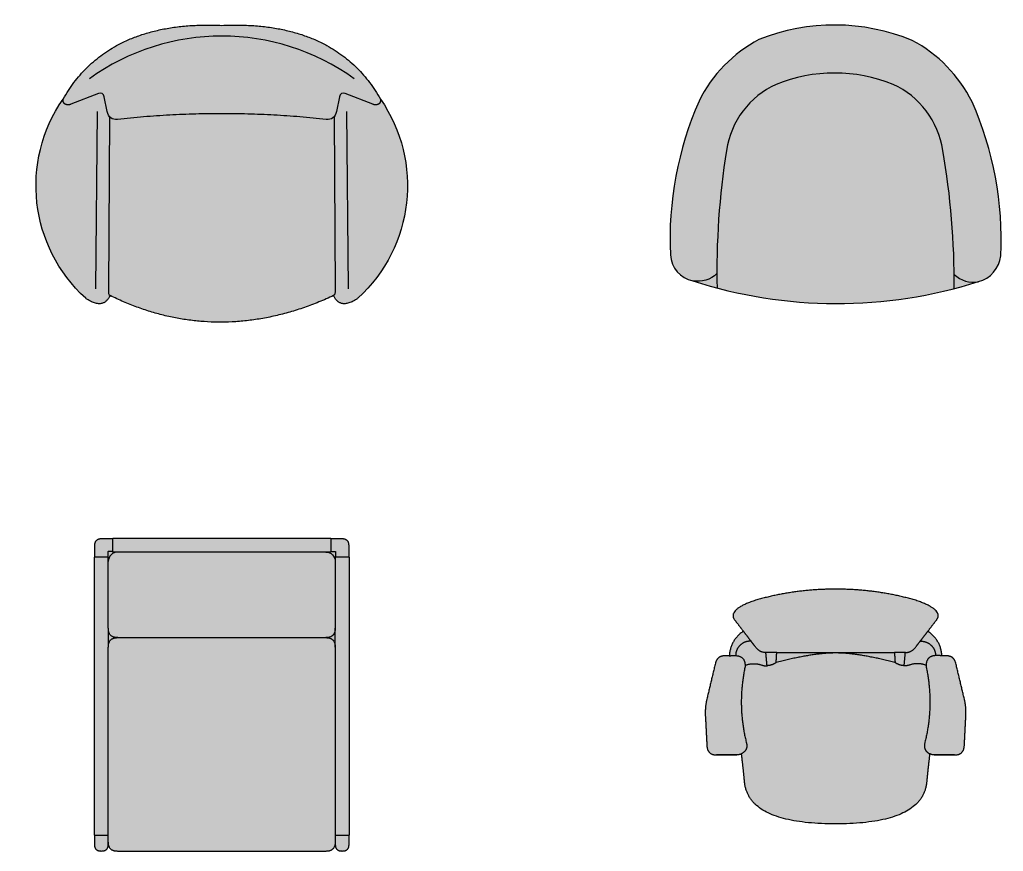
# Model space of a CAD drawing. Header units: metres. Extents: x -17 to 580, y -130 to 19.
# Drawn here: x 305.872 to 308.498, y -20.437 to -18.216 of the extents above; entities that cross this region are included whole.
import ezdxf

# ---------------------------------------------------------------- set-up
doc = ezdxf.new("R2010")
doc.units = ezdxf.units.M
doc.linetypes.add('Style Black Lines_2', pattern=[0])
doc.linetypes.add('Style Border  Fill', pattern=[0])
for name, color, linetype, true_color in [('Imported blocks', 7, 'Continuous', 0x7a8bf7), ('Mood Board', 7, 'Continuous', 0x7a8bf7), ('Walls', 7, 'Continuous', 0xc7c7c7)]:
    doc.layers.add(name, color=color, linetype=linetype, true_color=true_color)

# ---------------------------------------------------------------- blocks, each defined once
blk = doc.blocks.new('Brabo_1')
at = {"layer": 'Imported blocks', "transparency": 33554483}
h = blk.add_hatch(color=256, dxfattribs=at)
edge = h.paths.add_edge_path(flags=0)
edge.add_spline(control_points=[(0.6879755999999979, 0.07), (0.5490661999999938, 0.07), (0.1323379999999816, 0.07)], knot_values=[0, 0, 0, 1, 1, 1], degree=2, periodic=0)
edge.add_spline(control_points=[(0.1323379999999816, 0.07), (0.107337999999989, 0.07000000000001473), (0.1073379999999816, 0.095)], knot_values=[0, 0, 0, 1, 1, 1], degree=2, periodic=0)
edge.add_spline(control_points=[(0.1073379999999816, 0.095), (0.1073379999999816, 0.1039312500000087), (0.1073379999999816, 0.1128625000000029)], knot_values=[0, 0, 0, 1, 1, 1], degree=2, periodic=0)
edge.add_spline(control_points=[(0.1073379999999816, 0.1128625000000029), (0.106734749999996, 0.1128625000000029), (0.1061315000000104, 0.1128625000000029)], knot_values=[0, 0, 0, 1, 1, 1], degree=2, periodic=0)
edge.add_spline(control_points=[(0.1061315000000104, 0.1128625000000029), (0.1061315000000104, 0.1001625000000058), (0.1061315000000104, 0.08746250000000873)], knot_values=[0, 0, 0, 1, 1, 1], degree=2, periodic=0)
edge.add_spline(control_points=[(0.1061315000000104, 0.08746250000000873), (0.1061314999999726, 0.07000000000000667), (0.08866899999998713, 0.07)], knot_values=[0, 0, 0, 1, 1, 1], degree=2, periodic=0)
edge.add_spline(control_points=[(0.08866899999998713, 0.07), (0.07120649999998531, 0.07000000000000667), (0.07120649999999296, 0.08746250000000873)], knot_values=[0, 0, 0, 1, 1, 1], degree=2, periodic=0)
edge.add_spline(control_points=[(0.07120649999999296, 0.08746250000000873), (0.07120649999999296, 0.1001625000000058), (0.07120649999999296, 0.1128625000000029)], knot_values=[0, 0, 0, 1, 1, 1], degree=2, periodic=0)
edge.add_spline(control_points=[(0.07120649999999296, 0.1128625000000029), (0.07110324999997829, 0.1128625000000029), (0.07099999999999272, 0.1128625000000029)], knot_values=[0, 0, 0, 1, 1, 1], degree=2, periodic=0)
edge.add_spline(control_points=[(0.07099999999999272, 0.1128625000000029), (0.06999999999995418, 0.1128625000000018), (0.06999999999999272, 0.1138625000000029)], knot_values=[0, 0, 0, 1, 1, 1], degree=2, periodic=0)
edge.add_spline(control_points=[(0.06999999999999272, 0.1138625000000029), (0.06999999999999272, 0.4843375000000015), (0.06999999999999272, 0.8548125)], knot_values=[0, 0, 0, 1, 1, 1], degree=2, periodic=0)
edge.add_spline(control_points=[(0.06999999999999272, 0.8548125), (0.06999999999999446, 0.8558125000000028), (0.07099999999999272, 0.8558125)], knot_values=[0, 0, 0, 1, 1, 1], degree=2, periodic=0)
edge.add_spline(control_points=[(0.07099999999999272, 0.8558125), (0.07110324999997829, 0.8558125), (0.07120649999999296, 0.8558125)], knot_values=[0, 0, 0, 1, 1, 1], degree=2, periodic=0)
edge.add_spline(control_points=[(0.07120649999999296, 0.8558125), (0.07120649999999296, 0.8710842499999999), (0.07120649999999296, 0.8863559999999998)], knot_values=[0, 0, 0, 1, 1, 1], degree=2, periodic=0)
edge.add_spline(control_points=[(0.07120649999999296, 0.8863559999999998), (0.07120649999998531, 0.905405999999999), (0.09025650000001043, 0.9054060000000028)], knot_values=[0, 0, 0, 1, 1, 1], degree=2, periodic=0)
edge.add_spline(control_points=[(0.09025650000001043, 0.9054060000000028), (0.104601149999995, 0.9054060000000028), (0.1189457999999795, 0.9054060000000028)], knot_values=[0, 0, 0, 1, 1, 1], degree=2, periodic=0)
edge.add_spline(control_points=[(0.1189457999999795, 0.9054060000000028), (0.1189457999999795, 0.9055092500000028), (0.1189457999999795, 0.9056125000000028)], knot_values=[0, 0, 0, 1, 1, 1], degree=2, periodic=0)
edge.add_spline(control_points=[(0.1189457999999795, 0.9056125000000028), (0.1189457999999799, 0.9066125000000054), (0.1199457999999795, 0.9066125000000028)], knot_values=[0, 0, 0, 1, 1, 1], degree=2, periodic=0)
edge.add_spline(control_points=[(0.1199457999999795, 0.9066125000000028), (0.2650512999999846, 0.9066125000000028), (0.4101567999999897, 0.9066125000000028)], knot_values=[0, 0, 0, 1, 1, 1], degree=2, periodic=0)
edge.add_spline(control_points=[(0.4101567999999897, 0.9066125000000028), (0.5552622999999949, 0.9066125000000028), (0.7003678, 0.9066125000000028)], knot_values=[0, 0, 0, 1, 1, 1], degree=2, periodic=0)
edge.add_spline(control_points=[(0.7003678, 0.9066125000000028), (0.70136780000001, 0.906612500000009), (0.7013678, 0.9056125000000028)], knot_values=[0, 0, 0, 1, 1, 1], degree=2, periodic=0)
edge.add_spline(control_points=[(0.7013678, 0.9056125000000028), (0.7013678, 0.9055092500000028), (0.7013678, 0.9054060000000028)], knot_values=[0, 0, 0, 1, 1, 1], degree=2, periodic=0)
edge.add_spline(control_points=[(0.7013678, 0.9054060000000028), (0.7157124499999845, 0.9054060000000028), (0.730057099999969, 0.9054060000000028)], knot_values=[0, 0, 0, 1, 1, 1], degree=2, periodic=0)
edge.add_spline(control_points=[(0.730057099999969, 0.9054060000000028), (0.7491070999999642, 0.905405999999999), (0.7491070999999865, 0.8863559999999998)], knot_values=[0, 0, 0, 1, 1, 1], degree=2, periodic=0)
edge.add_spline(control_points=[(0.7491070999999865, 0.8863559999999998), (0.7491070999999865, 0.8710842499999999), (0.7491070999999865, 0.8558125)], knot_values=[0, 0, 0, 1, 1, 1], degree=2, periodic=0)
edge.add_spline(control_points=[(0.7491070999999865, 0.8558125), (0.7492103500000012, 0.8558125), (0.7493135999999868, 0.8558125)], knot_values=[0, 0, 0, 1, 1, 1], degree=2, periodic=0)
edge.add_spline(control_points=[(0.7493135999999868, 0.8558125), (0.7503136000000094, 0.8558125000000018), (0.7503135999999868, 0.8548125)], knot_values=[0, 0, 0, 1, 1, 1], degree=2, periodic=0)
edge.add_spline(control_points=[(0.7503135999999868, 0.8548125), (0.7503135999999868, 0.4843375000000015), (0.7503135999999868, 0.1138625000000029)], knot_values=[0, 0, 0, 1, 1, 1], degree=2, periodic=0)
edge.add_spline(control_points=[(0.7503135999999868, 0.1138625000000029), (0.7503135999999659, 0.1128624999999914), (0.7493135999999868, 0.1128625000000029)], knot_values=[0, 0, 0, 1, 1, 1], degree=2, periodic=0)
edge.add_spline(control_points=[(0.7493135999999868, 0.1128625000000029), (0.7492103500000012, 0.1128625000000029), (0.7491070999999865, 0.1128625000000029)], knot_values=[0, 0, 0, 1, 1, 1], degree=2, periodic=0)
edge.add_spline(control_points=[(0.7491070999999865, 0.1128625000000029), (0.7491070999999865, 0.1001625000000058), (0.7491070999999865, 0.08746250000000873)], knot_values=[0, 0, 0, 1, 1, 1], degree=2, periodic=0)
edge.add_spline(control_points=[(0.7491070999999865, 0.08746250000000873), (0.7491070999999642, 0.07000000000000667), (0.7316445999999923, 0.07)], knot_values=[0, 0, 0, 1, 1, 1], degree=2, periodic=0)
edge.add_spline(control_points=[(0.7316445999999923, 0.07), (0.7141820999999768, 0.07000000000000667), (0.7141820999999691, 0.08746250000000873)], knot_values=[0, 0, 0, 1, 1, 1], degree=2, periodic=0)
edge.add_spline(control_points=[(0.7141820999999691, 0.08746250000000873), (0.7141820999999691, 0.1001625000000058), (0.7141820999999691, 0.1128625000000029)], knot_values=[0, 0, 0, 1, 1, 1], degree=2, periodic=0)
edge.add_spline(control_points=[(0.7141820999999691, 0.1128625000000029), (0.7135788499999836, 0.1128625000000029), (0.7129755999999979, 0.1128625000000029)], knot_values=[0, 0, 0, 1, 1, 1], degree=2, periodic=0)
edge.add_spline(control_points=[(0.7129755999999979, 0.1128625000000029), (0.7129755999999979, 0.1039312500000087), (0.7129755999999979, 0.095)], knot_values=[0, 0, 0, 1, 1, 1], degree=2, periodic=0)
edge.add_spline(control_points=[(0.7129755999999979, 0.095), (0.7129756000000276, 0.07000000000000028), (0.6879755999999979, 0.07)], knot_values=[0, 0, 0, 1, 1, 1], degree=2, periodic=0)
at = {"layer": 'Imported blocks', "linetype": 'Style Black Lines_2'}
for points in [[(0.7129755999999979, 0.6156745000000082), (0.7129755999999979, 0.6656745000000083)], [(0.1073379999999816, 0.1128625000000029), (0.1073379999999816, 0.6156745000000082)]]:
    blk.add_lwpolyline(points, dxfattribs=at)
at = {"layer": 'Imported blocks'}
for points, degree in [([(0.07120649999999296, 0.8863559999999998), (0.07120649999998531, 0.905405999999999), (0.09025650000001043, 0.9054060000000028)], 2), ([(0.09025650000001043, 0.9054060000000028), (0.104601149999995, 0.9054060000000028), (0.1189457999999795, 0.9054060000000028)], 2), ([(0.1189457999999795, 0.9056125000000028), (0.1189457999999799, 0.9066125000000054), (0.1199457999999795, 0.9066125000000028)], 2), ([(0.1189457999999795, 0.9054060000000028), (0.1189457999999795, 0.9055092500000028), (0.1189457999999795, 0.9056125000000028)], 2), ([(0.1189457999999795, 0.8702744999999995), (0.1189457999999795, 0.8878402500000011), (0.1189457999999795, 0.9054060000000028)], 2), ([(0.1199457999999795, 0.9066125000000028), (0.2650512999999846, 0.9066125000000028), (0.4101567999999897, 0.9066125000000028)], 2), ([(0.4101567999999897, 0.9066125000000028), (0.5552622999999949, 0.9066125000000028), (0.7003678, 0.9066125000000028)], 2), ([(0.7003678, 0.9066125000000028), (0.70136780000001, 0.906612500000009), (0.7013678, 0.9056125000000028)], 2), ([(0.7013678, 0.9056125000000028), (0.7013678, 0.9055092500000028), (0.7013678, 0.9054060000000028)], 2), ([(0.7013678, 0.9054060000000028), (0.7013678, 0.887340250000001), (0.7013678, 0.8692744999999995)], 2), ([(0.7013678, 0.9054060000000028), (0.7157124499999845, 0.9054060000000028), (0.730057099999969, 0.9054060000000028)], 2), ([(0.730057099999969, 0.9054060000000028), (0.7491070999999642, 0.905405999999999), (0.7491070999999865, 0.8863559999999998)], 2), ([(0.07120649999999296, 0.8558125), (0.07120649999999296, 0.8710842499999999), (0.07120649999999296, 0.8863559999999998)], 2), ([(0.1071315000000104, 0.8704809999999997), (0.1061315000000104, 0.8704809999999998), (0.1061315000000104, 0.8694809999999997)], 2), ([(0.1061315000000104, 0.8694809999999997), (0.1061315000000104, 0.8626467499999999), (0.1061315000000104, 0.8558125)], 2), ([(0.1189457999999795, 0.8704809999999997), (0.113038649999995, 0.8704809999999997), (0.1071315000000104, 0.8704809999999997)], 2), ([(0.1323379999999816, 0.8692744999999995), (0.1256392701892035, 0.8692744999999995), (0.1193970477448554, 0.8666888868042009), (0.1146603304703177, 0.8619521695296631)], 3), ([(0.1199457999999795, 0.8692744999999995), (0.1189457999999915, 0.8692745000000184), (0.1189457999999795, 0.8702744999999995)], 2), ([(0.7013678, 0.8692744999999995), (0.4106567999999897, 0.8692744999999995), (0.1199457999999795, 0.8692744999999995)], 2), ([(0.6879755999999979, 0.8692744999999995), (0.7024093567297386, 0.8692744999999995), (0.7129755999999978, 0.8587082567297403), (0.7129755999999979, 0.8442744999999996)], 3), ([(0.7013678, 0.8704809999999997), (0.7072749499999845, 0.8704809999999997), (0.7131820999999691, 0.8704809999999997)], 2), ([(0.7131820999999691, 0.8704809999999997), (0.7141820999999691, 0.8704809999999998), (0.7141820999999691, 0.8694809999999997)], 2), ([(0.7141820999999691, 0.8694809999999997), (0.7141820999999691, 0.8626467499999999), (0.7141820999999691, 0.8558125)], 2), ([(0.7491070999999865, 0.8863559999999998), (0.7491070999999865, 0.8710842499999999), (0.7491070999999865, 0.8558125)], 2), ([(0.06999999999999272, 0.8548125), (0.06999999999999446, 0.8558125000000028), (0.07099999999999272, 0.8558125)], 2), ([(0.06999999999999272, 0.1138625000000029), (0.06999999999999272, 0.4843375000000015), (0.06999999999999272, 0.8548125)], 2), ([(0.07099999999999272, 0.8558125), (0.07110324999997829, 0.8558125), (0.07120649999999296, 0.8558125)], 2), ([(0.1063379999999825, 0.8558125), (0.0887722499999877, 0.8558125), (0.07120649999999296, 0.8558125)], 2), ([(0.1073379999999816, 0.8548125), (0.1073379999999816, 0.8558124999999983), (0.1063379999999825, 0.8558125)], 2), ([(0.1146603304703177, 0.8619521695296631), (0.1099236131957801, 0.8572154522551254), (0.1073379999999815, 0.8509732298107774), (0.1073379999999815, 0.8442744999999993)], 3), ([(0.1073379999999816, 0.6656745000000083), (0.1073379999999816, 0.7602435000000042), (0.1073379999999816, 0.8548125)], 2), ([(0.7491070999999865, 0.8558125), (0.7310413499999923, 0.8558125), (0.7129755999999979, 0.8558125)], 2), ([(0.7129755999999979, 0.8558125), (0.7129755999999979, 0.7607435000000038), (0.7129755999999979, 0.6656745000000076)], 2), ([(0.7491070999999865, 0.8558125), (0.7492103500000012, 0.8558125), (0.7493135999999868, 0.8558125)], 2), ([(0.7493135999999868, 0.8558125), (0.7503136000000094, 0.8558125000000018), (0.7503135999999868, 0.8548125)], 2), ([(0.7503135999999868, 0.8548125), (0.7503135999999868, 0.4843375000000015), (0.7503135999999868, 0.1138625000000029)], 2), ([(0.1073379999999816, 0.6656745000000083), (0.1073379999999816, 0.6406745000000084), (0.1073379999999816, 0.6156745000000085)], 2), ([(0.1323379999999825, 0.6406745000000083), (0.1073379999999815, 0.6406745000000065), (0.1073379999999816, 0.6656745000000083)], 2), ([(0.7129755999999979, 0.6656745000000076), (0.7129755999999967, 0.6406745000000064), (0.6879755999999961, 0.6406745000000083)], 2), ([(0.1073379999999816, 0.6156745000000085), (0.1073379999999819, 0.6406745000000083), (0.1323379999999825, 0.6406745000000083)], 2), ([(0.1323379999999816, 0.6406745000000083), (0.4101567999999897, 0.6406745000000083), (0.6879755999999979, 0.6406745000000083)], 2), ([(0.6879755999999979, 0.6406745000000083), (0.7129755999999814, 0.6406745000000035), (0.7129755999999979, 0.6156745000000082)], 2), ([(0.7129755999999979, 0.6156745000000082), (0.7129755999999979, 0.3642685000000056), (0.7129755999999979, 0.1128625000000029)], 2), ([(0.07099999999999272, 0.1128625000000029), (0.06999999999995418, 0.1128625000000018), (0.06999999999999272, 0.1138625000000029)], 2), ([(0.07120649999999296, 0.1128625000000029), (0.07110324999997829, 0.1128625000000029), (0.07099999999999272, 0.1128625000000029)], 2), ([(0.07120649999999296, 0.08746250000000873), (0.07120649999999296, 0.1001625000000058), (0.07120649999999296, 0.1128625000000029)], 2), ([(0.07120649999999296, 0.1128625000000029), (0.08866900000000169, 0.1128625000000029), (0.1061315000000104, 0.1128625000000029)], 2), ([(0.1073379999999816, 0.1128625000000029), (0.106734749999996, 0.1128625000000029), (0.1061315000000104, 0.1128625000000029)], 2), ([(0.1061315000000104, 0.1128625000000029), (0.1061315000000104, 0.1001625000000058), (0.1061315000000104, 0.08746250000000873)], 2), ([(0.1073379999999816, 0.095), (0.1073379999999816, 0.1039312500000087), (0.1073379999999816, 0.1128625000000029)], 2), ([(0.7141820999999691, 0.1128625000000029), (0.7135788499999836, 0.1128625000000029), (0.7129755999999979, 0.1128625000000029)], 2), ([(0.7129755999999979, 0.1128625000000029), (0.7129755999999979, 0.1039312500000087), (0.7129755999999979, 0.095)], 2), ([(0.7141820999999691, 0.1128625000000029), (0.7316445999999778, 0.1128625000000029), (0.7491070999999865, 0.1128625000000029)], 2), ([(0.7141820999999691, 0.08746250000000873), (0.7141820999999691, 0.1001625000000058), (0.7141820999999691, 0.1128625000000029)], 2), ([(0.7493135999999868, 0.1128625000000029), (0.7492103500000012, 0.1128625000000029), (0.7491070999999865, 0.1128625000000029)], 2), ([(0.7491070999999865, 0.1128625000000029), (0.7491070999999865, 0.1001625000000058), (0.7491070999999865, 0.08746250000000873)], 2), ([(0.7503135999999868, 0.1138625000000029), (0.7503135999999659, 0.1128624999999914), (0.7493135999999868, 0.1128625000000029)], 2), ([(0.08866899999998713, 0.07), (0.07120649999998531, 0.07000000000000667), (0.07120649999999296, 0.08746250000000873)], 2), ([(0.1061315000000104, 0.08746250000000873), (0.1061314999999726, 0.07000000000000667), (0.08866899999998713, 0.07)], 2), ([(0.1323379999999816, 0.07), (0.107337999999989, 0.07000000000001473), (0.1073379999999816, 0.095)], 2), ([(0.7129755999999979, 0.095), (0.7129756000000276, 0.07000000000000028), (0.6879755999999979, 0.07)], 2), ([(0.7316445999999923, 0.07), (0.7141820999999768, 0.07000000000000667), (0.7141820999999691, 0.08746250000000873)], 2), ([(0.7491070999999865, 0.08746250000000873), (0.7491070999999642, 0.07000000000000667), (0.7316445999999923, 0.07)], 2), ([(0.6879755999999979, 0.07), (0.5490661999999938, 0.07), (0.1323379999999816, 0.07)], 2)]:
    blk.add_open_spline(points, degree=degree, dxfattribs=at)
blk = doc.blocks.new('Armchair round')
at = {"layer": 'Imported blocks', "transparency": 33554483}
h = blk.add_hatch(color=256, dxfattribs=at)
edge = h.paths.add_edge_path(flags=0)
edge.add_spline(control_points=[(0.1499737735708323, 0.06325130641336955), (0.1313258694732813, 0.02376066529356013), (0.08500462045218246, 0.05621246705878366)], knot_values=[0, 0, 0, 1, 1, 1], degree=2, periodic=0)
edge.add_arc((0.3589069686616614, 0.3566144129371362), 0.4065265371930439, 145.2537829922015, 227.641872873092, ccw=False)
edge.add_spline(control_points=[(0.02487038552326958, 0.5883111685626641), (0.1450289749124008, 0.7987602093298279), (0.4483713236997011, 0.7850737043014806)], knot_values=[0, 0, 0, 1, 1, 1], degree=2, periodic=0)
edge.add_spline(control_points=[(0.4483713236997011, 0.7850737043014806), (0.7517136724870013, 0.7987602093298279), (0.8718722618761325, 0.5883111685626636)], knot_values=[0, 0, 0, 1, 1, 1], degree=2, periodic=0)
edge.add_arc((0.5367984801910847, 0.3567313551252242), 0.4073127166741033, -47.53426354331259, 34.649545395741484, ccw=False)
edge.add_spline(control_points=[(0.8117953294672119, 0.05626441509247894), (0.765416762482133, 0.02376034157861341), (0.7467688738288529, 0.06325130641342412)], knot_values=[0, 0, 0, 1, 1, 1], degree=2, periodic=0)
edge.add_spline(control_points=[(0.7467688738288529, 0.06325130641342412), (0.4405073554704849, -0.07871336999504394), (0.1499737735708323, 0.06325130641336955)], knot_values=[0, 0, 0, 1, 1, 1], degree=2, periodic=0)
at = {"layer": 'Imported blocks', "linetype": 'Style Black Lines_2'}
blk.add_lwpolyline([(0.8018568199908718, 0.6423794836078148, 0.3226723737084146), (0.09488582740881384, 0.6423794836078142)], format="xyb", dxfattribs=at)
at = {"layer": 'Imported blocks', "linetype": 'Style Border  Fill'}
for points in [[(0.08500462045218246, 0.05621246705878366, -0.3758159802277521), (0.02487038552326958, 0.5883111685626641)], [(0.8718722618761325, 0.5883111685626636, -0.3747990855418644), (0.8117953294672119, 0.05626441509247894)]]:
    blk.add_lwpolyline(points, format="xyb", dxfattribs=at)
at = {"layer": 'Imported blocks', "linetype": 'Style Black Lines_2'}
for points in [[(0.1191595485348046, 0.60289333184312), (0.04551469637796835, 0.574361870890234)], [(0.1424996482007572, 0.5547871741109975), (0.134391594856605, 0.5942962426328063)], [(0.762351052542798, 0.5942962426328063), (0.7542429991986456, 0.5547871741109975)], [(0.8512279510214341, 0.5743618708902318), (0.7775830988645981, 0.60289333184312)], [(0.1155882991884429, 0.5546525585437052), (0.1112258545276862, 0.08115579473470234)], [(0.7811543482109596, 0.5546525585437052), (0.7855167928717163, 0.08115579473470234)], [(0.1482423478650336, 0.5416697514537213), (0.1458264970559163, 0.07780585932439862)], [(0.7485002995343689, 0.5416697514537213), (0.7509161503434859, 0.07780585932439862)]]:
    blk.add_lwpolyline(points, dxfattribs=at)
at = {"layer": 'Imported blocks'}
for points, degree in [([(0.02487038552326958, 0.5883111685626641), (0.1450289749124008, 0.7987602093298279), (0.4483713236997011, 0.7850737043014806)], 2), ([(0.4483713236997011, 0.7850737043014806), (0.7517136724870013, 0.7987602093298279), (0.8718722618761325, 0.5883111685626636)], 2), ([(0.134391594856605, 0.5942962426328063), (0.1326169499305749, 0.6029437644248241), (0.127332199212716, 0.6060595770981422), (0.1191595485348046, 0.60289333184312)], 3), ([(0.7775830988645981, 0.60289333184312), (0.7694104481866867, 0.6060595770981422), (0.7641256974688281, 0.6029437644248241), (0.762351052542798, 0.5942962426328063)], 3), ([(0.0295318985182761, 0.5749759424402668), (0.02340749340690033, 0.5793816691171272), (0.02487038552326972, 0.5883111685626613)], 2), ([(0.8718722618761331, 0.5883111685626591), (0.8733351539925017, 0.5793816691171246), (0.8672107488811264, 0.5749759424402646)], 2), ([(0.04551469637796835, 0.574361870890234), (0.03806333501005559, 0.5709390725546915), (0.0295318985182761, 0.5749759424402668)], 2), ([(0.1700306025849176, 0.5337154183224675), (0.1549704667063464, 0.5320412534897286), (0.1455976525677202, 0.5396911625753205), (0.1424996482007572, 0.5547871741109975)], 3), ([(0.7542429991986456, 0.5547871741109975), (0.7511449948316823, 0.5396911625753205), (0.7417721806930558, 0.5320412534897286), (0.7267120448144851, 0.5337154183224675)], 3), ([(0.8672107488811264, 0.5749759424402646), (0.8586793123893465, 0.5709390725546889), (0.8512279510214341, 0.5743618708902318)], 2), ([(0.7267120448144851, 0.5337154183224675), (0.4483713236997011, 0.5646572538123249), (0.1700306025849176, 0.5337154183224675)], 2), ([(0.1499737735708323, 0.06325130641336955), (0.1313258694732813, 0.02376066529356013), (0.08500462045218246, 0.05621246705878366)], 2), ([(0.1458264970559163, 0.07780585932439862), (0.1457936661001774, 0.07150203673156284), (0.1454060694070541, 0.06548324338705924), (0.1499737735708323, 0.06325130641336955)], 3), ([(0.7467688738288529, 0.06325130641342412), (0.4405073554704849, -0.07871336999504394), (0.1499737735708323, 0.06325130641336955)], 2), ([(0.7509161503434859, 0.07780585932439862), (0.7509489812992252, 0.07150203673156284), (0.7513365779923481, 0.06548324338705924), (0.7467688738285699, 0.06325130641336955)], 3), ([(0.8117953294672119, 0.05626441509247894), (0.765416762482133, 0.02376034157861341), (0.7467688738288529, 0.06325130641342412)], 2)]:
    blk.add_open_spline(points, degree=degree, dxfattribs=at)
blk = doc.blocks.new('Aeron II')
at = {"layer": 'Imported blocks', "transparency": 33554483}
h = blk.add_hatch(color=256, dxfattribs=at)
edge = h.paths.add_edge_path(flags=0)
edge.add_spline(control_points=[(0.6597798654034123, 0.2669302912834828), (0.6869241716545567, 0.2669302912834758), (0.714068477905701, 0.266930291283469)], knot_values=[0, 0, 0, 1, 1, 1], degree=2, periodic=0)
edge.add_spline(control_points=[(0.714068477905701, 0.266930291283469), (0.7388626371501547, 0.2669302912834057), (0.7401324638662463, 0.2916919122471154)], knot_values=[0, 0, 0, 1, 1, 1], degree=2, periodic=0)
edge.add_spline(control_points=[(0.7401324638662463, 0.2916919122471154), (0.7421845680457009, 0.3317079437457214), (0.7442366722251555, 0.3717239752443275)], knot_values=[0, 0, 0, 1, 1, 1], degree=2, periodic=0)
edge.add_spline(control_points=[(0.7442366722251555, 0.3717239752443275), (0.7453871960572052, 0.3941591899713847), (0.7401839113312999, 0.4160129858201253)], knot_values=[0, 0, 0, 1, 1, 1], degree=2, periodic=0)
edge.add_spline(control_points=[(0.7401839113312999, 0.4160129858201253), (0.7288061894572866, 0.4637994176909924), (0.7174284675832735, 0.5115858495618594)], knot_values=[0, 0, 0, 1, 1, 1], degree=2, periodic=0)
edge.add_spline(control_points=[(0.7174284675832735, 0.5115858495618594), (0.7127644015218758, 0.5311749270199587), (0.6926329303625207, 0.5316324604554101)], knot_values=[0, 0, 0, 1, 1, 1], degree=2, periodic=0)
edge.add_spline(control_points=[(0.6926329303625207, 0.5316324604554101), (0.6864766461937688, 0.5317723760047084), (0.680320362025017, 0.5319122915540065)], knot_values=[0, 0, 0, 1, 1, 1], degree=2, periodic=0)
edge.add_spline(control_points=[(0.680320362025017, 0.5319122915540065), (0.6772463432107123, 0.5736396499943275), (0.642725914903991, 0.5972820285463675)], knot_values=[0, 0, 0, 1, 1, 1], degree=2, periodic=0)
edge.add_spline(control_points=[(0.642725914903991, 0.5972820285463675), (0.655312233801604, 0.6136841640517536), (0.6678507905148926, 0.6301228400348482)], knot_values=[0, 0, 0, 1, 1, 1], degree=2, periodic=0)
edge.add_spline(control_points=[(0.6678507905148926, 0.6301228400348482), (0.6829121075387039, 0.6565400615835273), (0.6069352153173786, 0.6810047738331341)], knot_values=[0, 0, 0, 1, 1, 1], degree=2, periodic=0)
edge.add_spline(control_points=[(0.6069352153173786, 0.6810047738331341), (0.5036690584734285, 0.7099305149080501), (0.3964285937858149, 0.7096470018799746)], knot_values=[0, 0, 0, 1, 1, 1], degree=2, periodic=0)
edge.add_spline(control_points=[(0.3964285937858149, 0.7096470018799746), (0.2891881290982014, 0.7099305149080495), (0.1859219722542512, 0.6810047738331341)], knot_values=[0, 0, 0, 1, 1, 1], degree=2, periodic=0)
edge.add_spline(control_points=[(0.1859219722542512, 0.6810047738331341), (0.1099450800329262, 0.656540061583543), (0.1250063970567335, 0.6301228400348627)], knot_values=[0, 0, 0, 1, 1, 1], degree=2, periodic=0)
edge.add_spline(control_points=[(0.1250063970567335, 0.6301228400348627), (0.1375449537700294, 0.6136841640517692), (0.150131272667627, 0.597282028546369)], knot_values=[0, 0, 0, 1, 1, 1], degree=2, periodic=0)
edge.add_spline(control_points=[(0.150131272667627, 0.597282028546369), (0.115610844360907, 0.5736396499943275), (0.1125368255466092, 0.5319122915540065)], knot_values=[0, 0, 0, 1, 1, 1], degree=2, periodic=0)
edge.add_spline(control_points=[(0.1125368255466092, 0.5319122915540065), (0.1063805413778573, 0.5317723760047084), (0.1002242572091048, 0.5316324604554101)], knot_values=[0, 0, 0, 1, 1, 1], degree=2, periodic=0)
edge.add_spline(control_points=[(0.1002242572091048, 0.5316324604554101), (0.0800927860497491, 0.5311749270199594), (0.0754287199883519, 0.5115858495618597)], knot_values=[0, 0, 0, 1, 1, 1], degree=2, periodic=0)
edge.add_spline(control_points=[(0.0754287199883519, 0.5115858495618597), (0.06405099811433725, 0.4637994176909925), (0.05267327624032307, 0.4160129858201274)], knot_values=[0, 0, 0, 1, 1, 1], degree=2, periodic=0)
edge.add_spline(control_points=[(0.05267327624032307, 0.4160129858201274), (0.04746999151441763, 0.3941591899713889), (0.04862051534646681, 0.3717239752443296)], knot_values=[0, 0, 0, 1, 1, 1], degree=2, periodic=0)
edge.add_spline(control_points=[(0.04862051534646681, 0.3717239752443296), (0.05067261952591967, 0.3317079437457225), (0.05272472370537251, 0.2916919122471157)], knot_values=[0, 0, 0, 1, 1, 1], degree=2, periodic=0)
edge.add_spline(control_points=[(0.05272472370537251, 0.2916919122471157), (0.05399455042146342, 0.2669302912834063), (0.07878870966591751, 0.266930291283469)], knot_values=[0, 0, 0, 1, 1, 1], degree=2, periodic=0)
edge.add_spline(control_points=[(0.07878870966591751, 0.266930291283469), (0.105933015917062, 0.2669302912834758), (0.1330773221682066, 0.2669302912834828)], knot_values=[0, 0, 0, 1, 1, 1], degree=2, periodic=0)
edge.add_line((0.1330773221682066, 0.2669302912834828), (0.6597798654034123, 0.2669302912834828))
h = blk.add_hatch(color=256, dxfattribs=at)
edge = h.paths.add_edge_path(flags=0)
edge.add_spline(control_points=[(0.2025762549466053, 0.5056921860599687), (0.2079579304149368, 0.5048327626294816), (0.2133964957707774, 0.5051835422605532)], knot_values=[0, 0, 0, 1, 1, 1], degree=2, periodic=0)
edge.add_spline(control_points=[(0.2133964957707774, 0.5051835422605532), (0.2118012038544056, 0.5227317533406979), (0.2102059119380338, 0.5402799644208426)], knot_values=[0, 0, 0, 1, 1, 1], degree=2, periodic=0)
edge.add_spline(control_points=[(0.2102059119380338, 0.5402799644208426), (0.1927246315039034, 0.5402799644208707), (0.1808046072513953, 0.5574554035017063)], knot_values=[0, 0, 0, 1, 1, 1], degree=2, periodic=0)
edge.add_spline(control_points=[(0.1808046072513953, 0.5574554035017063), (0.1757820973164965, 0.5639528939629999), (0.1707670978622981, 0.5704561830397068)], knot_values=[0, 0, 0, 1, 1, 1], degree=2, periodic=0)
edge.add_spline(control_points=[(0.1707670978622981, 0.5704561830397068), (0.1541423530788913, 0.5715951218288723), (0.1419455899831334, 0.5602409027599625)], knot_values=[0, 0, 0, 1, 1, 1], degree=2, periodic=0)
edge.add_spline(control_points=[(0.1419455899831334, 0.5602409027599625), (0.1297488268873755, 0.5488866836910528), (0.1296968632101731, 0.5322230520204017)], knot_values=[0, 0, 0, 1, 1, 1], degree=2, periodic=0)
edge.add_spline(control_points=[(0.1296968632101731, 0.5322230520204017), (0.1541562630057264, 0.530718018422945), (0.1548490289766696, 0.5062221526534122)], knot_values=[0, 0, 0, 1, 1, 1], degree=2, periodic=0)
edge.add_spline(control_points=[(0.1548490289766696, 0.5062221526534122), (0.1788140808799133, 0.5150924587025322), (0.2025762549466053, 0.5056921860599687)], knot_values=[0, 0, 0, 1, 1, 1], degree=2, periodic=0)
h = blk.add_hatch(color=256, dxfattribs=at)
edge = h.paths.add_edge_path(flags=0)
edge.add_spline(control_points=[(0.6380081585949537, 0.5062221526533831), (0.6140431066917144, 0.5150924587025322), (0.5902809326250208, 0.5056921860599687)], knot_values=[0, 0, 0, 1, 1, 1], degree=2, periodic=0)
edge.add_spline(control_points=[(0.5902809326250208, 0.5056921860599687), (0.5848992571566907, 0.5048327626294541), (0.579460691800848, 0.5051835422605394)], knot_values=[0, 0, 0, 1, 1, 1], degree=2, periodic=0)
edge.add_spline(control_points=[(0.579460691800848, 0.5051835422605394), (0.5810559837172201, 0.5227317533406911), (0.5826512756335923, 0.5402799644208426)], knot_values=[0, 0, 0, 1, 1, 1], degree=2, periodic=0)
edge.add_spline(control_points=[(0.5826512756335923, 0.5402799644208426), (0.6001325560677212, 0.5402799644208558), (0.6120525803202271, 0.5574554035016916)], knot_values=[0, 0, 0, 1, 1, 1], degree=2, periodic=0)
edge.add_spline(control_points=[(0.6120525803202271, 0.5574554035016916), (0.6170750902551374, 0.5639528939629945), (0.6220900897093322, 0.5704561830397218)], knot_values=[0, 0, 0, 1, 1, 1], degree=2, periodic=0)
edge.add_spline(control_points=[(0.6220900897093322, 0.5704561830397218), (0.6387148344927445, 0.5715951218288895), (0.6509115975885054, 0.5602409027599742)], knot_values=[0, 0, 0, 1, 1, 1], degree=2, periodic=0)
edge.add_spline(control_points=[(0.6509115975885054, 0.5602409027599742), (0.6631083606842665, 0.5488866836910591), (0.6631603243614508, 0.5322230520203972)], knot_values=[0, 0, 0, 1, 1, 1], degree=2, periodic=0)
edge.add_spline(control_points=[(0.6631603243614508, 0.5322230520203972), (0.6387009245659576, 0.5307180184228342), (0.6380081585949534, 0.506222152653383)], knot_values=[0, 0, 0, 1, 1, 1], degree=2, periodic=0)
h = blk.add_hatch(color=256, dxfattribs=at)
edge = h.paths.add_edge_path(flags=0)
edge.add_spline(control_points=[(0.5551409124247184, 0.5135543659310788), (0.4572091551720608, 0.5392255616890327), (0.3964285937858132, 0.5392255616890327)], knot_values=[0, 0, 0, 1, 1, 1], degree=2, periodic=0)
edge.add_spline(control_points=[(0.3964285937858132, 0.5392255616890327), (0.3356480323995656, 0.5392255616890327), (0.2377162751469077, 0.5135543659310788)], knot_values=[0, 0, 0, 1, 1, 1], degree=2, periodic=0)
edge.add_spline(control_points=[(0.2377162751469077, 0.5135543659310788), (0.2385020241033544, 0.5269120981908418), (0.2392877730598011, 0.5402698304506048)], knot_values=[0, 0, 0, 1, 1, 1], degree=2, periodic=0)
edge.add_spline(control_points=[(0.2392877730598011, 0.5402698304506048), (0.3964318149022647, 0.5402150714709278), (0.5535758567447283, 0.5401603124912508)], knot_values=[0, 0, 0, 1, 1, 1], degree=2, periodic=0)
edge.add_spline(control_points=[(0.5535758567447283, 0.5401603124912508), (0.5543583845847233, 0.5268573392111648), (0.5551409124247184, 0.5135543659310788)], knot_values=[0, 0, 0, 1, 1, 1], degree=2, periodic=0)
h = blk.add_hatch(color=256, dxfattribs=at)
edge = h.paths.add_edge_path(flags=0)
edge.add_spline(control_points=[(0.7140684779056992, 0.2669302912834391), (0.6869241716545558, 0.266930291283461), (0.6597798654034123, 0.2669302912834828)], knot_values=[0, 0, 0, 1, 1, 1], degree=2, periodic=0)
edge.add_spline(control_points=[(0.6597798654034123, 0.2669302912834828), (0.6533903270719406, 0.2669302912834823), (0.6477234501468462, 0.2698820206079815)], knot_values=[0, 0, 0, 1, 1, 1], degree=2, periodic=0)
edge.add_spline(control_points=[(0.6477234501468462, 0.2698820206079815), (0.6432021147337365, 0.2338440852694227), (0.6397816849591309, 0.1976850488118362)], knot_values=[0, 0, 0, 1, 1, 1], degree=2, periodic=0)
edge.add_spline(control_points=[(0.6397816849591309, 0.1976850488118362), (0.6323596293391929, 0.08272695358690557), (0.3964285937858058, 0.08272695358689816)], knot_values=[0, 0, 0, 1, 1, 1], degree=2, periodic=0)
edge.add_spline(control_points=[(0.3964285937858058, 0.08272695358689816), (0.1604975582324215, 0.08272695358692131), (0.1530755026124862, 0.1976850488118289)], knot_values=[0, 0, 0, 1, 1, 1], degree=2, periodic=0)
edge.add_spline(control_points=[(0.1530755026124862, 0.1976850488118289), (0.1496550728378784, 0.2338440852694147), (0.1451337374247793, 0.2698820206079832)], knot_values=[0, 0, 0, 1, 1, 1], degree=2, periodic=0)
edge.add_spline(control_points=[(0.1451337374247793, 0.2698820206079832), (0.1394668604996807, 0.2669302912834828), (0.1330773221682066, 0.2669302912834828)], knot_values=[0, 0, 0, 1, 1, 1], degree=2, periodic=0)
edge.add_spline(control_points=[(0.1330773221682066, 0.2669302912834828), (0.1059330159170631, 0.266930291283461), (0.07878870966591967, 0.2669302912834391)], knot_values=[0, 0, 0, 1, 1, 1], degree=2, periodic=0)
edge.add_line((0.07878870966591967, 0.2669302912834391), (0.7140684779056992, 0.2669302912834391))
at = {"layer": 'Imported blocks'}
for points in [[(0.3964285937858149, 0.7096470018799746), (0.2891881290982014, 0.7099305149080495), (0.1859219722542512, 0.6810047738331341)], [(0.6069352153173786, 0.6810047738331341), (0.5036690584734285, 0.7099305149080501), (0.3964285937858149, 0.7096470018799746)], [(0.1859219722542512, 0.6810047738331341), (0.1099450800329262, 0.656540061583543), (0.1250063970567335, 0.6301228400348627)], [(0.6678507905148926, 0.6301228400348482), (0.6829121075387039, 0.6565400615835273), (0.6069352153173786, 0.6810047738331341)], [(0.1250063970567335, 0.6301228400348627), (0.1375449537700294, 0.6136841640517692), (0.150131272667627, 0.597282028546369)], [(0.642725914903991, 0.5972820285463675), (0.655312233801604, 0.6136841640517536), (0.6678507905148926, 0.6301228400348482)], [(0.150131272667627, 0.597282028546369), (0.115610844360907, 0.5736396499943275), (0.1125368255466092, 0.5319122915540065)], [(0.1501312726676278, 0.5972820285463853), (0.1604332185983585, 0.5838568234088426), (0.1707670978623028, 0.5704561830397049)], [(0.6220900897093288, 0.5704561830397064), (0.6324239689732642, 0.5838568234088334), (0.6427259149039842, 0.5972820285463618)], [(0.680320362025017, 0.5319122915540065), (0.6772463432107123, 0.5736396499943275), (0.642725914903991, 0.5972820285463675)], [(0.1419455899831334, 0.5602409027599625), (0.1297488268873755, 0.5488866836910528), (0.1296968632101731, 0.5322230520204017)], [(0.1707670978622981, 0.5704561830397068), (0.1541423530788913, 0.5715951218288723), (0.1419455899831334, 0.5602409027599625)], [(0.1808046072513953, 0.5574554035017063), (0.1757820973164965, 0.5639528939629999), (0.1707670978622981, 0.5704561830397068)], [(0.2102059119380338, 0.5402799644208426), (0.1927246315039034, 0.5402799644208707), (0.1808046072513953, 0.5574554035017063)], [(0.5826512756335923, 0.5402799644208426), (0.6001325560677212, 0.5402799644208558), (0.6120525803202271, 0.5574554035016916)], [(0.6120525803202271, 0.5574554035016916), (0.6170750902551374, 0.5639528939629945), (0.6220900897093322, 0.5704561830397218)], [(0.6220900897093322, 0.5704561830397218), (0.6387148344927445, 0.5715951218288895), (0.6509115975885054, 0.5602409027599742)], [(0.6509115975885054, 0.5602409027599742), (0.6631083606842665, 0.5488866836910591), (0.6631603243614508, 0.5322230520203972)], [(0.1002242572091048, 0.5316324604554101), (0.0800927860497491, 0.5311749270199594), (0.0754287199883519, 0.5115858495618597)], [(0.1125368255466092, 0.5319122915540065), (0.1063805413778573, 0.5317723760047084), (0.1002242572091048, 0.5316324604554101)], [(0.1125368255466074, 0.531912291553992), (0.1204478783597848, 0.5320920882088248), (0.1283589311729623, 0.5322718848636577)], [(0.1283589311729623, 0.5322718848636577), (0.1290285070422034, 0.5322641772522588), (0.1296968632101619, 0.5322230520203924)], [(0.1296968632101731, 0.5322230520204017), (0.1541562630057264, 0.530718018422945), (0.1548490289766696, 0.5062221526534122)], [(0.2133964957707774, 0.5051835422605532), (0.2118012038544056, 0.5227317533406979), (0.2102059119380338, 0.5402799644208426)], [(0.2392877730598011, 0.5402698304506048), (0.2247468424989165, 0.5402748974357237), (0.2102059119380319, 0.5402799644208426)], [(0.2377162751469077, 0.5135543659310788), (0.2385020241033544, 0.5269120981908418), (0.2392877730598011, 0.5402698304506048)], [(0.3964285937858132, 0.5392255616890327), (0.3356480323995656, 0.5392255616890327), (0.2377162751469077, 0.5135543659310788)], [(0.2392877730598011, 0.5402698304506048), (0.3964318149022647, 0.5402150714709278), (0.5535758567447283, 0.5401603124912508)], [(0.5551409124247184, 0.5135543659310788), (0.4572091551720608, 0.5392255616890327), (0.3964285937858132, 0.5392255616890327)], [(0.5826512756335942, 0.5402799644208426), (0.5681135661891612, 0.5402201384560467), (0.5535758567447283, 0.5401603124912508)], [(0.5535758567447283, 0.5401603124912508), (0.5543583845847233, 0.5268573392111648), (0.5551409124247184, 0.5135543659310788)], [(0.579460691800848, 0.5051835422605394), (0.5810559837172201, 0.5227317533406911), (0.5826512756335923, 0.5402799644208426)], [(0.6631603243614508, 0.5322230520203972), (0.6387009245659576, 0.5307180184228342), (0.6380081585949534, 0.506222152653383)], [(0.6644982563986632, 0.5322718848636577), (0.6638286805294153, 0.5322641772522588), (0.6631603243614507, 0.5322230520203916)], [(0.6803203620250151, 0.531912291553992), (0.6724093092118392, 0.5320920882088248), (0.6644982563986632, 0.5322718848636577)], [(0.6926329303625207, 0.5316324604554101), (0.6864766461937688, 0.5317723760047084), (0.680320362025017, 0.5319122915540065)], [(0.7174284675832735, 0.5115858495618594), (0.7127644015218758, 0.5311749270199587), (0.6926329303625207, 0.5316324604554101)], [(0.0754287199883519, 0.5115858495618597), (0.06405099811433725, 0.4637994176909925), (0.05267327624032307, 0.4160129858201274)], [(0.1542323375842476, 0.4996982284566184), (0.1330297829765645, 0.3984069987048854), (0.1586687476950323, 0.2981468120170739)], [(0.1548490289766694, 0.5062221526534267), (0.1549423541116258, 0.5029222215448543), (0.1542323375842476, 0.4996982284566184)], [(0.1548490289766696, 0.5062221526534122), (0.1788140808799133, 0.5150924587025322), (0.2025762549466053, 0.5056921860599687)], [(0.2025762549466053, 0.5056921860599687), (0.2079579304149368, 0.5048327626294816), (0.2133964957707774, 0.5051835422605532)], [(0.2377162751469059, 0.5135543659310788), (0.2267016190255008, 0.5060417035441885), (0.2133964957707753, 0.5051835422605707)], [(0.5794606918008498, 0.5051835422605576), (0.5661555685461224, 0.5060417035442014), (0.5551409124247184, 0.5135543659310788)], [(0.5902809326250208, 0.5056921860599687), (0.5848992571566907, 0.5048327626294541), (0.579460691800848, 0.5051835422605394)], [(0.6380081585949537, 0.5062221526533831), (0.6140431066917144, 0.5150924587025322), (0.5902809326250208, 0.5056921860599687)], [(0.638624849987377, 0.4996982284566202), (0.6598274045950577, 0.3984069987048878), (0.6341884398765869, 0.2981468120170757)], [(0.6380081585949535, 0.506222152653383), (0.6379148334600032, 0.5029222215448331), (0.638624849987377, 0.4996982284566202)], [(0.7401839113312999, 0.4160129858201253), (0.7288061894572866, 0.4637994176909924), (0.7174284675832735, 0.5115858495618594)], [(0.05267327624032307, 0.4160129858201274), (0.04746999151441763, 0.3941591899713889), (0.04862051534646681, 0.3717239752443296)], [(0.7442366722251555, 0.3717239752443275), (0.7453871960572052, 0.3941591899713847), (0.7401839113312999, 0.4160129858201253)], [(0.04862051534646681, 0.3717239752443296), (0.05067261952591967, 0.3317079437457225), (0.05272472370537251, 0.2916919122471157)], [(0.7401324638662463, 0.2916919122471154), (0.7421845680457009, 0.3317079437457214), (0.7442366722251555, 0.3717239752443275)], [(0.05272472370537251, 0.2916919122471157), (0.05399455042146342, 0.2669302912834063), (0.07878870966591751, 0.266930291283469)], [(0.1586687476950323, 0.2981468120170739), (0.1625113919971007, 0.2789335905062171), (0.1451337374247779, 0.2698820206079869)], [(0.6341884398765869, 0.2981468120170757), (0.6303457955745159, 0.2789335905062084), (0.6477234501468513, 0.2698820206079816)], [(0.714068477905701, 0.266930291283469), (0.7388626371501547, 0.2669302912834057), (0.7401324638662463, 0.2916919122471154)], [(0.07878870966591751, 0.266930291283469), (0.105933015917062, 0.2669302912834758), (0.1330773221682066, 0.2669302912834828)], [(0.1330773221682066, 0.2669302912834828), (0.1059330159170631, 0.266930291283461), (0.07878870966591967, 0.2669302912834391)], [(0.1451337374247793, 0.2698820206079832), (0.1394668604996807, 0.2669302912834828), (0.1330773221682066, 0.2669302912834828)], [(0.1530755026124862, 0.1976850488118289), (0.1496550728378784, 0.2338440852694147), (0.1451337374247793, 0.2698820206079832)], [(0.6477234501468462, 0.2698820206079815), (0.6432021147337365, 0.2338440852694227), (0.6397816849591309, 0.1976850488118362)], [(0.6597798654034123, 0.2669302912834828), (0.6533903270719406, 0.2669302912834823), (0.6477234501468462, 0.2698820206079815)], [(0.6597798654034123, 0.2669302912834828), (0.6869241716545567, 0.2669302912834758), (0.714068477905701, 0.266930291283469)], [(0.7140684779056992, 0.2669302912834391), (0.6869241716545558, 0.266930291283461), (0.6597798654034123, 0.2669302912834828)], [(0.3964285937858058, 0.08272695358689816), (0.1604975582324215, 0.08272695358692131), (0.1530755026124862, 0.1976850488118289)], [(0.6397816849591309, 0.1976850488118362), (0.6323596293391929, 0.08272695358690557), (0.3964285937858058, 0.08272695358689816)]]:
    blk.add_open_spline(points, degree=2, dxfattribs=at)
blk = doc.blocks.new('Armchair basic')
at = {"layer": 'Imported blocks', "transparency": 33554483}
h = blk.add_hatch(color=256, dxfattribs=at)
edge = h.paths.add_edge_path(flags=0)
edge.add_ellipse((0.007792759554163808, 0.9377194765694412), major_axis=(0, 1.304998329360519), ratio=0.9779802161514816, start_angle=162.4487098021598, end_angle=197.2312703987042)
edge.add_ellipse((0.3655872799292865, -0.2290660517955985), major_axis=(0, 0.08229367449196023), ratio=0.9779802161514815, start_angle=194.5889565237738, end_angle=262.5835293112329)
edge.add_ellipse((-0.4275514876713942, -0.1969057635391209), major_axis=(0, 0.8936266655317618), ratio=0.9779802161514818, start_angle=267.2558877781998, end_angle=294.3249665452365)
edge.add_ellipse((0.03953382385848414, -0.0005360494920978454), major_axis=(0, 0.3779564311590444), ratio=0.9779802161514817, start_angle=297.0232641528907, end_angle=332.7113327861321)
edge.add_ellipse((0.001454994868325343, -0.1898202199952266), major_axis=(0, 0.5664344346795329), ratio=0.9779802161514816, start_angle=337.9968104408422, end_angle=381.3827999995288)
edge.add_ellipse((-0.03041587825111947, 0.001015756118249556), major_axis=(0, 0.3788896418357988), ratio=0.9779802161514816, start_angle=27.32628115025134, end_angle=62.93017943231943)
edge.add_ellipse((0.4482011934270389, -0.1970346728734285), major_axis=(0, 0.9059860192810445), ratio=0.9779802161514819, start_angle=65.86311673989455, end_angle=92.55621622594354)
edge.add_ellipse((-0.3631872206069104, -0.2322692540706157), major_axis=(0, 0.07560433774633726), ratio=0.9779802161514816, start_angle=93.92261602667864, end_angle=169.1730690980069)
at = {"layer": 'Imported blocks'}
for centre, major_axis, ratio, start_param, end_param in [((0.001454994868325343, -0.1898202199952266), (0, 0.5664344346795329), 0.9779802161514818, 5.899157203431843, 6.656385570466806), ((-0.03041587825111947, 0.001015756118249556), (0, 0.3788896418357988), 0.9779802161514817, 0.4769335783975492, 1.09833882996479), ((0.03953382385848414, -0.0005360494920978454), (0, 0.3779564311590444), 0.9779802161514817, 5.184033914488788, 5.806908215816563), ((0.001591827087686681, -0.1905638123193967), (0, 0.4389065500211503), 0.9779802161514816, 5.910241371095331, 6.656129243263792), ((-0.06145474548937813, 0.004630353849051971), (0, 0.2339043637312659), 0.977980216151482, 0.4203573389463848, 1.411118490827013), ((0.0651429625652753, 0.005021588699946733), (0, 0.2333368547774583), 0.9779802161514817, 4.870752183047873, 5.864162310022415), ((0.4482011934270389, -0.1970346728734285), (0, 0.9059860192810445), 0.9779802161514819, 1.149528242736554, 1.615410716330515), ((-0.4275514876713942, -0.1969057635391209), (0, 0.8936266655317618), 0.9779802161514818, 4.66449518707006, 5.136939737036536), ((1.672800436999211, -0.2819069748741185), (0, 2.030208018499743), 0.9779802161514818, 1.410657094507188, 1.592819315340925), ((-1.677182022422294, -0.313983136574393), (0, 2.043189809562388), 0.9779802161514818, 4.706213553985332, 4.887422015284957), ((-0.3631872206069104, -0.2322692540706157), (0, 0.07560433774633726), 0.9779802161514816, 1.639258891751937, 2.952627061464095), ((0.3655872799292865, -0.2290660517955985), (0, 0.08229367449196023), 0.9779802161514818, 3.396217979359951, 4.582947147988052), ((0.007792759554163808, 0.9377194765694412), (0, 1.304998329360519), 0.9779802161514816, 2.835264851664475, 3.442335056348617), ((0.3714817552671619, -0.2349478236943696), (0, 0.07520833753393458), 0.9779802161514818, 2.382792063514128, 3.331554424287418)]:
    blk.add_ellipse(centre, major_axis=major_axis, ratio=ratio, start_param=start_param, end_param=end_param, dxfattribs=at)
at = {"layer": 'Imported blocks', "extrusion": (0, 0, -1)}
blk.add_ellipse((-0.3630408255420434, -0.2327010996017407), major_axis=(0, 0.07520833753393458), ratio=0.9779802161514818, start_param=2.382792063514128, end_param=3.331554424287418, dxfattribs=at)

msp = doc.modelspace()

# ---------------------------------------------------------------- block references
at = {"layer": 'Mood Board'}
for name, p in [('Armchair round', (305.9630554917479, -19.01587985456431)), ('Brabo_1', (306.0011499732549, -20.50671135064582)), ('Aeron II', (307.6536697278915, -20.44616649889403))]:
    msp.add_blockref(name, p, dxfattribs=at)
at = {"layer": 'Walls'}
msp.add_blockref('Armchair basic', (308.0458193249086, -18.60657910321954), dxfattribs=at)

doc.saveas('drawing.dxf')
